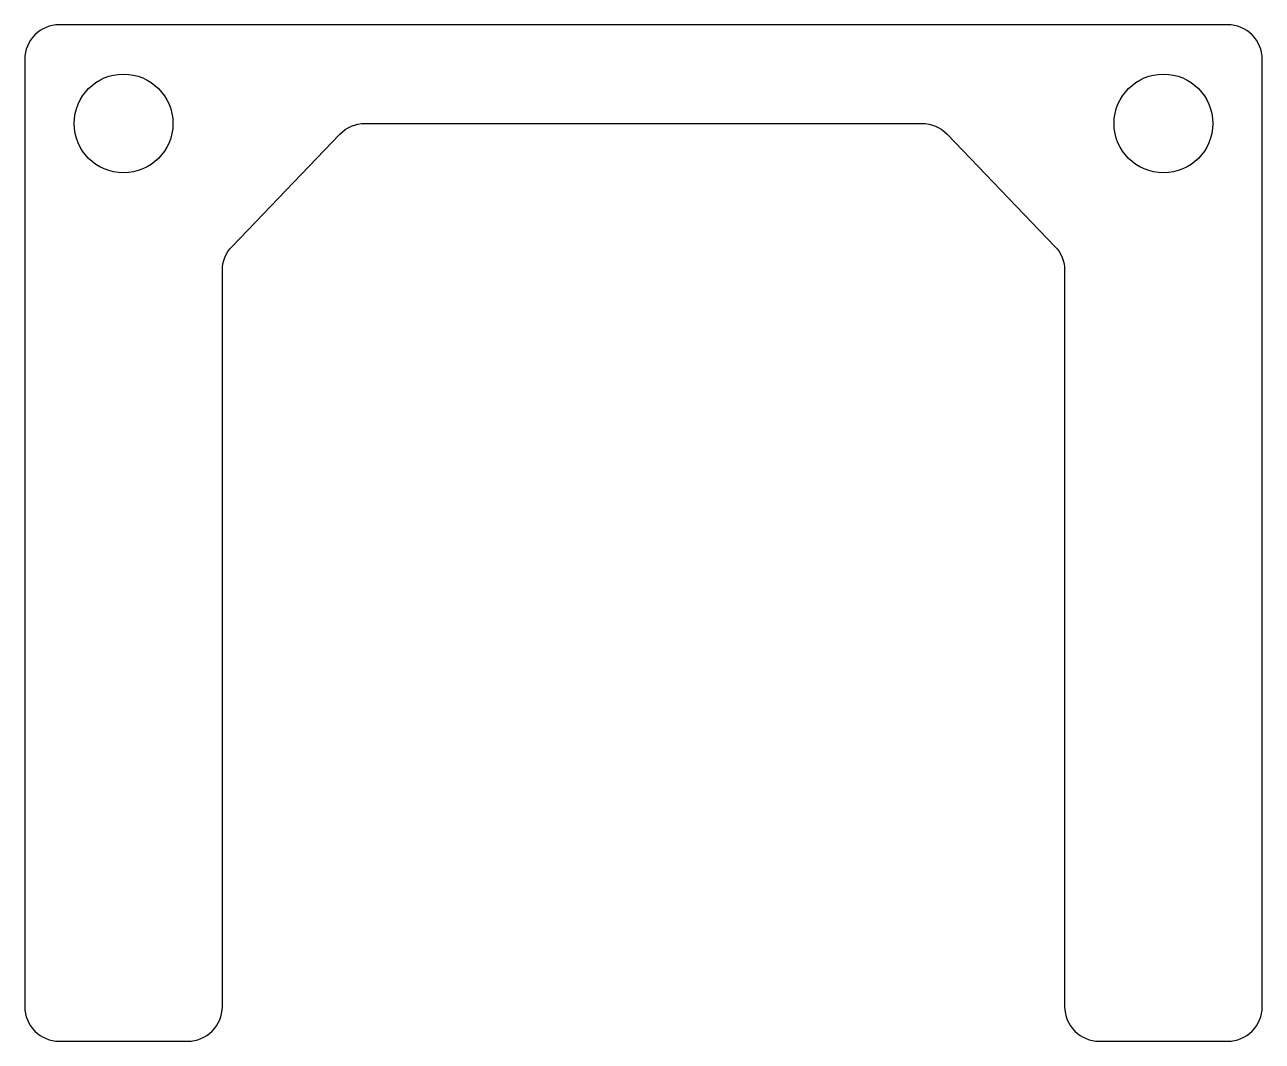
# Model space of a CAD drawing. Header units: millimetres. Extents: x -2.9 to 32.9, y -26.5 to 2.9.
import ezdxf

# ---------------------------------------------------------------- set-up
doc = ezdxf.new("R2010")
doc.units = ezdxf.units.MM

msp = doc.modelspace()

# ---------------------------------------------------------------- linework, layer by layer
msp.add_lwpolyline([(27.15, -25.49, 0.414214), (28.15, -26.49), (31.85, -26.49, 0.414214), (32.85, -25.49), (32.85, 1.85, 0.414214), (31.85, 2.85), (-1.85, 2.85, 0.414214), (-2.85, 1.85), (-2.85, -25.49, 0.414214), (-1.85, -26.49), (1.85, -26.49, 0.414214), (2.85, -25.49), (2.85, -4.242, -0.193693), (3.129, -3.549), (6.243, -0.307, -0.204143), (6.964, 0), (23.036, 0, -0.204143), (23.757, -0.307), (26.871, -3.549, -0.193693), (27.15, -4.242)], format="xyb", close=True)
for centre in [(0, 0), (30, 0)]:
    msp.add_circle(centre, 1.425)

doc.saveas('drawing.dxf')
